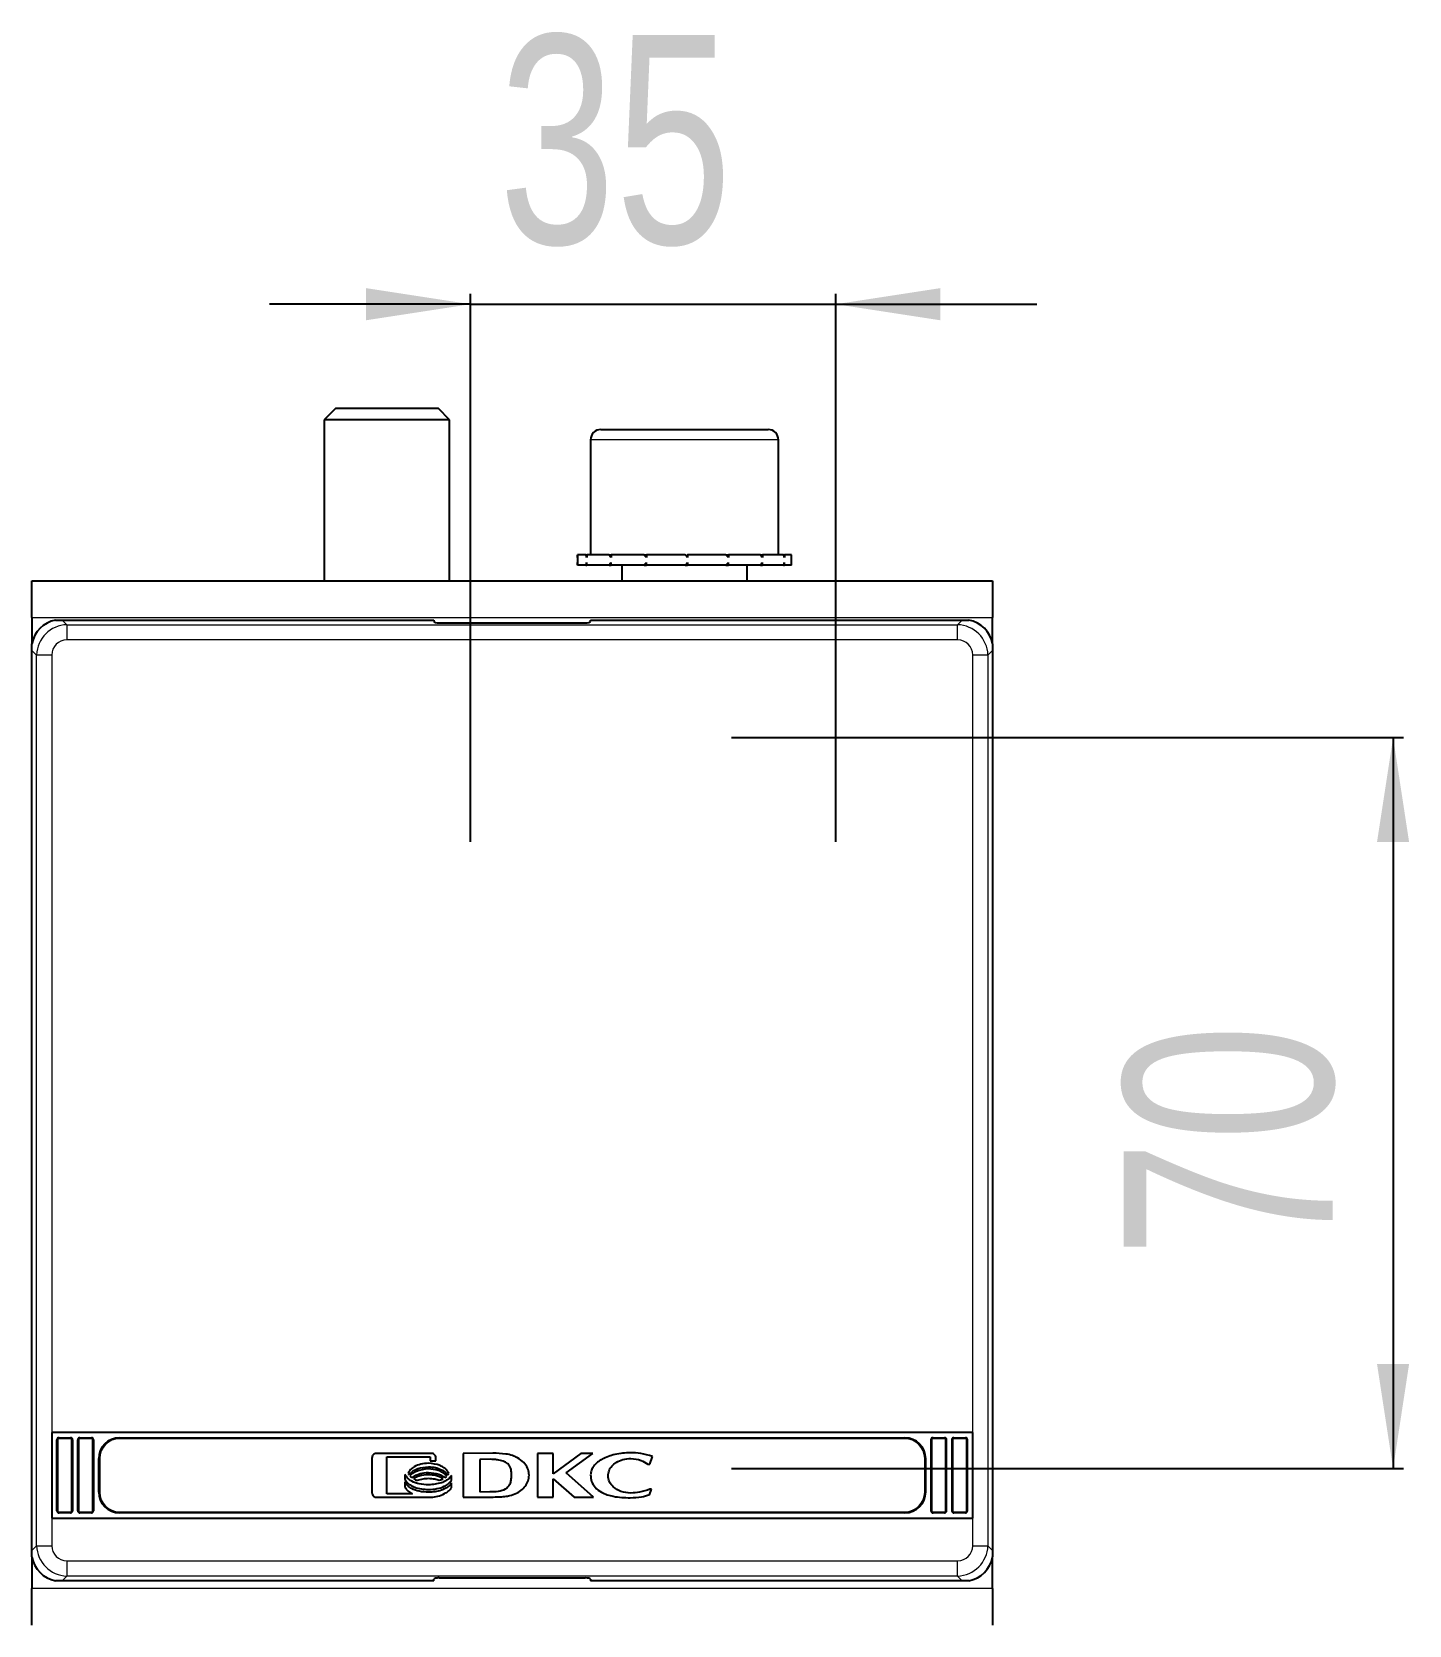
# Model space of a CAD drawing. Header units: millimetres. Extents: x 0 to 1604, y -557 to 575.
# Drawn here: x 1304.1 to 1436, y 389.4 to 542 of the extents above; entities that cross this region are included whole.
import ezdxf

# ---------------------------------------------------------------- set-up
doc = ezdxf.new("R2010")
doc.units = ezdxf.units.MM
doc.layers.add('FORMAT', color=7, linetype='Continuous')
doc.styles.add('SLDTEXTSTYLE0', font='TXT', dxfattribs={"width": 0.75})
doc.dimstyles.new('SLDDIMSTYLE0', dxfattribs={"dimtxt": 20, "dimasz": 10, "dimexe": 0, "dimexo": 0.0625, "dimgap": 5, "dimtad": 2, "dimdec": 1, "dimrnd": 1e-09, "dimzin": 12, "dimdsep": 46, "dimtxsty": 'SLDTEXTSTYLE0', "dimsah": 1, "dimcen": 0.09, "dimadec": 0, "dimazin": 3, "dimtfac": 1, "dimtofl": 0, "dimtmove": 0, "dimatfit": 3, "dimfxl": 0, "dimfrac": 2, "dimtolj": 1, "dimtzin": 12, "dimarcsym": 0})
doc.dimstyles.new('SLDDIMSTYLE1', dxfattribs={"dimtxt": 20, "dimasz": 10, "dimexe": 0, "dimexo": 0.0625, "dimgap": 5, "dimtad": 2, "dimdec": 1, "dimrnd": 1e-09, "dimzin": 12, "dimdsep": 46, "dimtxsty": 'SLDTEXTSTYLE0', "dimsah": 1, "dimcen": 0.09, "dimadec": 0, "dimazin": 3, "dimtfac": 1, "dimtmove": 0, "dimatfit": 0, "dimfxl": 0, "dimfrac": 2, "dimtolj": 1, "dimtzin": 12, "dimarcsym": 0})

# ---------------------------------------------------------------- blocks, each defined once
blk = doc.blocks.new('_D_7')
at = {"layer": 'FORMAT'}
for p, q in [((1371.15, 474.39), (1435.5, 474.39)), ((1434.5, 474.39), (1434.5, 404.39)), ((1371.15, 404.39), (1435.5, 404.39))]:
    blk.add_line(p, q, dxfattribs=at)
for points in [[(1434.5, 474.39), (1432.96, 464.39), (1436.03, 464.39)], [(1434.5, 404.39), (1436.03, 414.39), (1432.96, 414.39)]]:
    blk.add_solid(points, dxfattribs=at)
at = {"layer": 'FORMAT', "insert": (1408.71, 424.61), "char_height": 20, "attachment_point": 1, "rotation": 90, "style": 'SLDTEXTSTYLE0'}
blk.add_mtext('70', dxfattribs=at)
blk = doc.blocks.new('_D_8')
at = {"layer": 'FORMAT'}
for p, q in [((1346.14, 515.89), (1326.91, 515.89)), ((1346.14, 464.4), (1346.14, 516.89)), ((1346.14, 515.89), (1381.14, 515.89)), ((1381.14, 464.4), (1381.14, 516.89)), ((1381.14, 515.89), (1400.37, 515.89))]:
    blk.add_line(p, q, dxfattribs=at)
for points in [[(1346.14, 515.89), (1336.14, 517.43), (1336.14, 514.35)], [(1381.14, 515.89), (1391.14, 514.35), (1391.14, 517.43)]]:
    blk.add_solid(points, dxfattribs=at)
at = {"layer": 'FORMAT', "insert": (1348.86, 541.67), "char_height": 20, "attachment_point": 1, "style": 'SLDTEXTSTYLE0'}
blk.add_mtext('35', dxfattribs=at)

msp = doc.modelspace()

# ---------------------------------------------------------------- linework, layer by layer
at = {"color": 7, "linetype": 'Continuous', "lineweight": 25}
for p, q in [((1333.22, 505.89), (1332.14, 504.82)), ((1343.07, 505.89), (1333.22, 505.89)), ((1344.14, 504.82), (1343.07, 505.89)), ((1332.14, 504.82), (1332.14, 489.39)), ((1344.14, 504.82), (1332.14, 504.82)), ((1344.14, 489.39), (1344.14, 504.82)), ((1358.64, 503.89), (1367.06, 503.89)), ((1367.06, 503.89), (1374.64, 503.89)), ((1357.64, 502.89), (1357.64, 491.89)), ((1375.64, 491.89), (1375.64, 502.89)), ((1356.39, 491.89), (1356.39, 490.89)), ((1356.39, 491.89), (1356.4, 491.89)), ((1356.4, 491.89), (1356.4, 491.64)), ((1357.19, 491.89), (1356.4, 491.89)), ((1357.19, 491.89), (1357.29, 491.89)), ((1357.29, 491.89), (1357.29, 491.64)), ((1359.43, 491.89), (1357.29, 491.89)), ((1359.43, 491.89), (1359.61, 491.89)), ((1359.61, 491.89), (1359.61, 491.64)), ((1362.77, 491.89), (1359.61, 491.89)), ((1362.77, 491.89), (1363, 491.89)), ((1363, 491.89), (1363, 491.64)), ((1366.69, 491.89), (1363, 491.89)), ((1366.69, 491.89), (1366.78, 491.89)), ((1366.91, 491.89), (1366.94, 491.89)), ((1366.94, 491.89), (1366.94, 491.64)), ((1370.61, 491.89), (1366.94, 491.89)), ((1370.61, 491.89), (1370.84, 491.89)), ((1370.84, 491.89), (1370.84, 491.64)), ((1373.93, 491.89), (1370.84, 491.89)), ((1373.93, 491.89), (1374.1, 491.89)), ((1374.1, 491.89), (1374.1, 491.64)), ((1376.13, 491.89), (1374.1, 491.89)), ((1376.13, 491.89), (1376.22, 491.89)), ((1376.22, 491.89), (1376.22, 491.64)), ((1376.89, 491.89), (1376.22, 491.89)), ((1376.89, 490.89), (1376.89, 491.89)), ((1356.39, 490.89), (1356.4, 490.89)), ((1356.4, 490.89), (1356.4, 491.14)), ((1357.19, 490.89), (1356.4, 490.89)), ((1357.19, 490.89), (1357.29, 490.89)), ((1357.29, 490.89), (1357.29, 491.14)), ((1359.43, 490.89), (1357.29, 490.89)), ((1359.43, 490.89), (1359.61, 490.89)), ((1359.61, 490.89), (1359.61, 491.14)), ((1362.77, 490.89), (1359.61, 490.89)), ((1360.64, 490.89), (1360.64, 489.39)), ((1362.77, 490.89), (1363, 490.89)), ((1363, 490.89), (1363, 491.14)), ((1366.69, 490.89), (1363, 490.89)), ((1366.69, 490.89), (1366.87, 490.89)), ((1366.87, 490.89), (1366.94, 490.89)), ((1366.94, 490.89), (1366.94, 491.14)), ((1370.61, 490.89), (1366.94, 490.89)), ((1370.61, 490.89), (1370.84, 490.89)), ((1370.84, 490.89), (1370.84, 491.14)), ((1373.93, 490.89), (1370.84, 490.89)), ((1372.64, 489.39), (1372.64, 490.89)), ((1373.93, 490.89), (1374.1, 490.89)), ((1374.1, 490.89), (1374.1, 491.14)), ((1376.13, 490.89), (1374.1, 490.89)), ((1376.13, 490.89), (1376.22, 490.89)), ((1376.22, 490.89), (1376.22, 491.14)), ((1376.89, 490.89), (1376.22, 490.89)), ((1304.14, 489.39), (1396.14, 489.39)), ((1304.14, 485.89), (1304.14, 489.39)), ((1396.14, 489.39), (1396.14, 485.89)), ((1304.14, 485.89), (1304.14, 483.37)), ((1306.42, 485.64), (1307.04, 485.64)), ((1307.04, 485.64), (1342.64, 485.64)), ((1342.64, 485.64), (1342.64, 485.51)), ((1343.14, 485.37), (1357.14, 485.37)), ((1357.64, 485.51), (1357.64, 485.64)), ((1357.64, 485.64), (1393.24, 485.64)), ((1393.24, 485.64), (1393.87, 485.64)), ((1396.14, 483.37), (1396.14, 485.89)), ((1304.14, 482.74), (1304.14, 483.37)), ((1304.14, 396.54), (1304.14, 482.74)), ((1396.14, 483.37), (1396.14, 482.74)), ((1396.14, 482.74), (1396.14, 396.54)), ((1394.24, 407.84), (1306.04, 407.84)), ((1306.04, 407.84), (1306.04, 399.64)), ((1394.24, 399.64), (1394.24, 407.84)), ((1306.54, 400.34), (1306.54, 407.14)), ((1306.74, 407.34), (1307.84, 407.34)), ((1308.04, 407.14), (1308.04, 400.34)), ((1308.54, 400.34), (1308.54, 407.14)), ((1308.74, 407.34), (1309.84, 407.34)), ((1310.04, 407.14), (1310.04, 400.34)), ((1312.54, 407.34), (1387.74, 407.34)), ((1390.24, 407.14), (1390.24, 400.34)), ((1390.44, 407.34), (1391.54, 407.34)), ((1391.74, 400.34), (1391.74, 407.14)), ((1392.24, 407.14), (1392.24, 400.34)), ((1392.44, 407.34), (1393.54, 407.34)), ((1393.74, 400.34), (1393.74, 407.14)), ((1310.54, 402.14), (1310.54, 405.34)), ((1336.71, 405.4), (1336.71, 402.08)), ((1342.39, 405.84), (1337.15, 405.84)), ((1338.13, 405.51), (1342.3, 405.51)), ((1338.13, 401.97), (1338.13, 405.51)), ((1342.3, 405.51), (1342.3, 405.12)), ((1342.3, 405.12), (1342.83, 405.12)), ((1342.83, 405.12), (1342.83, 405.4)), ((1348.29, 405.86), (1345.46, 405.84)), ((1345.46, 405.84), (1345.46, 401.64)), ((1348.08, 405.28), (1347.04, 405.26)), ((1347.04, 405.26), (1347.04, 402.16)), ((1354.05, 405.84), (1352.57, 405.84)), ((1352.57, 405.84), (1352.57, 401.64)), ((1354.05, 403.87), (1354.05, 405.84)), ((1356.72, 405.84), (1354.05, 403.87)), ((1355.32, 403.98), (1357.85, 405.84)), ((1357.85, 405.84), (1356.72, 405.84)), ((1363.12, 404.82), (1363.32, 404.82)), ((1363.32, 404.82), (1363.57, 405.55)), ((1389.74, 402.14), (1389.74, 405.34)), ((1339.86, 403.83), (1339.86, 403.38)), ((1339.86, 403.11), (1339.86, 402.65)), ((1344.32, 403.27), (1344.32, 403.72)), ((1344.32, 402.54), (1344.32, 403.01)), ((1354.07, 403.41), (1356.08, 401.64)), ((1354.07, 401.64), (1354.07, 403.41)), ((1357.91, 401.64), (1355.32, 403.98)), ((1337.15, 401.64), (1342.39, 401.64)), ((1340.59, 401.96), (1338.13, 401.97)), ((1345.46, 401.64), (1348.14, 401.65)), ((1347.04, 402.16), (1347.99, 402.18)), ((1348.14, 401.65), (1348.16, 401.65)), ((1348.16, 401.65), (1348.17, 401.65)), ((1352.57, 401.64), (1354.07, 401.64)), ((1356.08, 401.64), (1357.91, 401.64)), ((1363.3, 401.88), (1363.49, 402.42)), ((1363.49, 402.42), (1363.33, 402.42)), ((1307.84, 400.14), (1306.74, 400.14)), ((1309.84, 400.14), (1308.74, 400.14)), ((1387.74, 400.14), (1312.54, 400.14)), ((1391.54, 400.14), (1390.44, 400.14)), ((1393.54, 400.14), (1392.44, 400.14)), ((1306.04, 399.64), (1394.24, 399.64)), ((1304.14, 395.92), (1304.14, 396.54)), ((1304.14, 395.92), (1304.14, 392.89)), ((1396.14, 396.54), (1396.14, 395.92)), ((1396.14, 392.89), (1396.14, 395.92)), ((1342.64, 393.64), (1342.64, 393.78)), ((1343.14, 393.91), (1357.14, 393.91)), ((1357.64, 393.78), (1357.64, 393.64)), ((1304.14, 389.39), (1304.14, 392.89)), ((1307.04, 393.64), (1306.42, 393.64)), ((1342.64, 393.64), (1307.04, 393.64)), ((1393.24, 393.64), (1357.64, 393.64)), ((1393.87, 393.64), (1393.24, 393.64)), ((1396.14, 392.89), (1396.14, 389.39))]:
    msp.add_line(p, q, dxfattribs=at)
at = {"color": 8, "linetype": 'Continuous', "lineweight": 18}
for p, q in [((1367.11, 502.89), (1357.64, 502.89)), ((1375.64, 502.89), (1367.11, 502.89)), ((1304.14, 485.89), (1396.14, 485.89)), ((1307.04, 485.64), (1307.49, 485.19)), ((1392.79, 485.19), (1393.24, 485.64)), ((1307.49, 485.19), (1307.49, 483.74)), ((1307.49, 485.19), (1392.79, 485.19)), ((1392.79, 483.74), (1307.49, 483.74)), ((1392.79, 483.74), (1392.79, 485.19)), ((1304.59, 482.29), (1304.14, 482.74)), ((1306.04, 482.29), (1304.59, 482.29)), ((1304.59, 396.99), (1304.59, 482.29)), ((1306.04, 482.29), (1306.04, 407.84)), ((1394.24, 407.84), (1394.24, 482.29)), ((1395.69, 482.29), (1394.24, 482.29)), ((1396.14, 482.74), (1395.69, 482.29)), ((1395.69, 482.29), (1395.69, 396.99)), ((1306.54, 407.14), (1306.64, 407.14)), ((1306.54, 400.34), (1306.54, 407.14)), ((1306.54, 407.14), (1306.54, 407.14)), ((1306.64, 407.14), (1306.64, 400.34)), ((1306.74, 407.24), (1306.74, 407.34)), ((1306.74, 407.34), (1307.84, 407.34)), ((1306.74, 407.34), (1306.74, 407.34)), ((1307.84, 407.24), (1306.74, 407.24)), ((1307.84, 407.24), (1307.84, 407.34)), ((1307.84, 407.34), (1307.84, 407.34)), ((1307.94, 400.34), (1307.94, 407.14)), ((1307.94, 407.14), (1308.04, 407.14)), ((1308.04, 407.14), (1308.04, 400.34)), ((1308.04, 407.14), (1308.04, 407.14)), ((1308.54, 407.14), (1308.64, 407.14)), ((1308.54, 400.34), (1308.54, 407.14)), ((1308.54, 407.14), (1308.54, 407.14)), ((1308.64, 407.14), (1308.64, 400.34)), ((1308.74, 407.24), (1308.74, 407.34)), ((1308.74, 407.34), (1309.84, 407.34)), ((1308.74, 407.34), (1308.74, 407.34)), ((1309.84, 407.24), (1308.74, 407.24)), ((1309.84, 407.24), (1309.84, 407.34)), ((1309.84, 407.34), (1309.84, 407.34)), ((1309.94, 400.34), (1309.94, 407.14)), ((1309.94, 407.14), (1310.04, 407.14)), ((1310.04, 407.14), (1310.04, 400.34)), ((1310.04, 407.14), (1310.04, 407.14)), ((1312.54, 407.34), (1387.74, 407.34)), ((1312.54, 407.24), (1312.54, 407.34)), ((1312.54, 407.34), (1312.54, 407.34)), ((1387.74, 407.24), (1312.54, 407.24)), ((1387.74, 407.34), (1387.74, 407.24)), ((1387.74, 407.34), (1387.74, 407.34)), ((1390.24, 400.34), (1390.24, 407.14)), ((1390.24, 407.14), (1390.34, 407.14)), ((1390.24, 407.14), (1390.24, 407.14)), ((1390.34, 407.14), (1390.34, 400.34)), ((1390.44, 407.34), (1390.44, 407.24)), ((1390.44, 407.34), (1391.54, 407.34)), ((1390.44, 407.34), (1390.44, 407.34)), ((1391.54, 407.24), (1390.44, 407.24)), ((1391.54, 407.34), (1391.54, 407.24)), ((1391.54, 407.34), (1391.54, 407.34)), ((1391.64, 400.34), (1391.64, 407.14)), ((1391.64, 407.14), (1391.74, 407.14)), ((1391.74, 407.14), (1391.74, 400.34)), ((1391.74, 407.14), (1391.74, 407.14)), ((1392.24, 400.34), (1392.24, 407.14)), ((1392.34, 407.14), (1392.24, 407.14)), ((1392.24, 407.14), (1392.24, 407.14)), ((1392.34, 407.14), (1392.34, 400.34)), ((1392.44, 407.24), (1392.44, 407.34)), ((1392.44, 407.34), (1393.54, 407.34)), ((1392.44, 407.34), (1392.44, 407.34)), ((1393.54, 407.24), (1392.44, 407.24)), ((1393.54, 407.24), (1393.54, 407.34)), ((1393.54, 407.34), (1393.54, 407.34)), ((1393.64, 400.34), (1393.64, 407.14)), ((1393.74, 407.14), (1393.64, 407.14)), ((1393.74, 407.14), (1393.74, 400.34)), ((1393.74, 407.14), (1393.74, 407.14)), ((1310.54, 402.14), (1310.54, 405.34)), ((1310.64, 405.34), (1310.54, 405.34)), ((1310.54, 405.34), (1310.54, 405.34)), ((1310.64, 405.34), (1310.64, 402.14)), ((1389.64, 402.14), (1389.64, 405.34)), ((1389.74, 405.34), (1389.64, 405.34)), ((1389.74, 405.34), (1389.74, 402.14)), ((1389.74, 405.34), (1389.74, 405.34)), ((1310.64, 402.14), (1310.54, 402.14)), ((1310.54, 402.14), (1310.54, 402.14)), ((1389.74, 402.14), (1389.64, 402.14)), ((1389.74, 402.14), (1389.74, 402.14)), ((1306.54, 400.34), (1306.64, 400.34)), ((1306.54, 400.34), (1306.54, 400.34)), ((1306.74, 400.24), (1307.84, 400.24)), ((1306.74, 400.14), (1306.74, 400.24)), ((1307.84, 400.14), (1306.74, 400.14)), ((1306.74, 400.14), (1306.74, 400.14)), ((1307.84, 400.14), (1307.84, 400.24)), ((1307.84, 400.14), (1307.84, 400.14)), ((1307.94, 400.34), (1308.04, 400.34)), ((1308.04, 400.34), (1308.04, 400.34)), ((1308.54, 400.34), (1308.64, 400.34)), ((1308.54, 400.34), (1308.54, 400.34)), ((1308.74, 400.24), (1309.84, 400.24)), ((1308.74, 400.14), (1308.74, 400.24)), ((1309.84, 400.14), (1308.74, 400.14)), ((1308.74, 400.14), (1308.74, 400.14)), ((1309.84, 400.14), (1309.84, 400.24)), ((1309.84, 400.14), (1309.84, 400.14)), ((1309.94, 400.34), (1310.04, 400.34)), ((1310.04, 400.34), (1310.04, 400.34)), ((1312.54, 400.24), (1387.74, 400.24)), ((1312.54, 400.24), (1312.54, 400.14)), ((1387.74, 400.14), (1312.54, 400.14)), ((1312.54, 400.14), (1312.54, 400.14)), ((1387.74, 400.14), (1387.74, 400.24)), ((1387.74, 400.14), (1387.74, 400.14)), ((1390.24, 400.34), (1390.34, 400.34)), ((1390.24, 400.34), (1390.24, 400.34)), ((1390.44, 400.24), (1391.54, 400.24)), ((1390.44, 400.24), (1390.44, 400.14)), ((1391.54, 400.14), (1390.44, 400.14)), ((1390.44, 400.14), (1390.44, 400.14)), ((1391.54, 400.24), (1391.54, 400.14)), ((1391.54, 400.14), (1391.54, 400.14)), ((1391.64, 400.34), (1391.74, 400.34)), ((1391.74, 400.34), (1391.74, 400.34)), ((1392.34, 400.34), (1392.24, 400.34)), ((1392.24, 400.34), (1392.24, 400.34)), ((1392.44, 400.14), (1392.44, 400.24)), ((1392.44, 400.24), (1393.54, 400.24)), ((1393.54, 400.14), (1392.44, 400.14)), ((1392.44, 400.14), (1392.44, 400.14)), ((1393.54, 400.14), (1393.54, 400.24)), ((1393.54, 400.14), (1393.54, 400.14)), ((1393.74, 400.34), (1393.64, 400.34)), ((1393.74, 400.34), (1393.74, 400.34)), ((1306.04, 399.64), (1306.04, 396.99)), ((1394.24, 396.99), (1394.24, 399.64)), ((1304.14, 396.54), (1304.59, 396.99)), ((1304.59, 396.99), (1306.04, 396.99)), ((1394.24, 396.99), (1395.69, 396.99)), ((1395.69, 396.99), (1396.14, 396.54)), ((1307.49, 395.54), (1307.49, 394.09)), ((1307.49, 395.54), (1392.79, 395.54)), ((1392.79, 394.09), (1392.79, 395.54)), ((1307.49, 394.09), (1307.04, 393.64)), ((1392.79, 394.09), (1307.49, 394.09)), ((1393.24, 393.64), (1392.79, 394.09)), ((1396.14, 392.89), (1304.14, 392.89))]:
    msp.add_line(p, q, dxfattribs=at)
at = {"color": 7, "linetype": 'Continuous', "lineweight": 25}
for centre, radius, start, end in [((1358.64, 502.89), 1, 90, 180), ((1374.64, 502.89), 1, 0, 90), ((1306.74, 407.14), 0.2, 90, 180), ((1307.84, 407.14), 0.2, 360, 90), ((1308.74, 407.14), 0.2, 90, 180), ((1309.84, 407.14), 0.2, 0, 90), ((1312.54, 405.34), 2, 90, 180), ((1387.74, 405.34), 2, 0, 90), ((1390.44, 407.14), 0.2, 90, 180), ((1391.54, 407.14), 0.2, 360, 90), ((1392.44, 407.14), 0.2, 90, 180), ((1393.54, 407.14), 0.2, 0, 90), ((1312.54, 402.14), 2, 180, 270), ((1387.74, 402.14), 2, 270, 0), ((1306.74, 400.34), 0.2, 180, 270), ((1307.84, 400.34), 0.2, 270, 360), ((1308.74, 400.34), 0.2, 180, 270), ((1309.84, 400.34), 0.2, 270, 0), ((1390.44, 400.34), 0.2, 180, 270), ((1391.54, 400.34), 0.2, 270, 360), ((1392.44, 400.34), 0.2, 180, 270), ((1393.54, 400.34), 0.2, 270, 0)]:
    msp.add_arc(centre, radius, start, end, dxfattribs=at)
at = {"color": 8, "linetype": 'Continuous', "lineweight": 18}
for centre, radius, start, end in [((1306.74, 407.14), 0.198, 90, 180), ((1306.74, 407.14), 0.0982, 90, 180), ((1307.84, 407.14), 0.198, 360, 90), ((1307.84, 407.14), 0.0982, 0, 90), ((1308.74, 407.14), 0.198, 90, 180), ((1308.74, 407.14), 0.0982, 90, 180), ((1309.84, 407.14), 0.198, 0, 90), ((1309.84, 407.14), 0.0982, 0, 90), ((1312.54, 405.34), 2, 90, 180), ((1312.54, 405.34), 1.9, 90, 180), ((1387.74, 405.34), 2, 0, 90), ((1387.74, 405.34), 1.9, 0, 90), ((1390.44, 407.14), 0.198, 90, 180), ((1390.44, 407.14), 0.0982, 90, 180), ((1391.54, 407.14), 0.198, 360, 90), ((1391.54, 407.14), 0.0982, 0, 90), ((1392.44, 407.14), 0.198, 90, 180), ((1392.44, 407.14), 0.0982, 90, 180), ((1393.54, 407.14), 0.198, 0, 90), ((1393.54, 407.14), 0.0982, 0, 90), ((1312.54, 402.14), 2, 180, 270), ((1312.54, 402.14), 1.9, 180, 270), ((1387.74, 402.14), 1.9, 270, 0), ((1387.74, 402.14), 2, 270, 0), ((1306.74, 400.34), 0.198, 180, 270), ((1306.74, 400.34), 0.0982, 180, 270), ((1307.84, 400.34), 0.0982, 270, 0), ((1307.84, 400.34), 0.198, 270, 360), ((1308.74, 400.34), 0.198, 180, 270), ((1308.74, 400.34), 0.0982, 180, 270), ((1309.84, 400.34), 0.0982, 270, 0), ((1309.84, 400.34), 0.198, 270, 0), ((1390.44, 400.34), 0.198, 180, 270), ((1390.44, 400.34), 0.0982, 180, 270), ((1391.54, 400.34), 0.0982, 270, 0), ((1391.54, 400.34), 0.198, 270, 360), ((1392.44, 400.34), 0.198, 180, 270), ((1392.44, 400.34), 0.0982, 180, 270), ((1393.54, 400.34), 0.0982, 270, 0), ((1393.54, 400.34), 0.198, 270, 0)]:
    msp.add_arc(centre, radius, start, end, dxfattribs=at)
at = {"color": 7, "linetype": 'Continuous', "lineweight": 25}
for centre, major_axis, ratio, start_param, end_param in [((1307.19, 482.59), (2.27, -2.27), 0.935113, 2.575748, 3.707437), ((1343.14, 485.51), (0.5, 0), 0.267949, 3.141593, 4.712389), ((1357.14, 485.51), (0.5, 0), 0.267949, 4.712389, 6.283185), ((1393.09, 482.59), (-2.27, -2.27), 0.935113, 2.575748, 3.707437), ((1307.19, 396.69), (2.27, 2.27), 0.935113, 2.575748, 3.707437), ((1393.09, 396.69), (-2.27, 2.27), 0.935113, 2.575748, 3.707437), ((1343.14, 393.78), (0.5, 0), 0.267949, 1.570796, 3.141593), ((1357.14, 393.78), (0.5, 0), 0.267949, 0, 1.570796)]:
    msp.add_ellipse(centre, major_axis=major_axis, ratio=ratio, start_param=start_param, end_param=end_param, dxfattribs=at)
at = {"color": 8, "linetype": 'Continuous', "lineweight": 18}
for centre, major_axis, ratio, start_param, end_param in [((1307.6, 482.19), (2.13, -2.13), 0.997754, 2.389713, 3.893472), ((1307.6, 482.19), (1.13, -1.13), 0.935113, 2.389713, 3.893472), ((1392.69, 482.19), (2.13, 2.13), 0.997754, 5.531306, 7.035065), ((1392.69, 482.19), (-1.13, -1.13), 0.935113, 2.389713, 3.893472), ((1307.6, 397.1), (2.13, 2.13), 0.997754, 2.389713, 3.893472), ((1307.6, 397.1), (1.13, 1.13), 0.935113, 2.389713, 3.893472), ((1392.69, 397.1), (-1.13, 1.13), 0.935113, 2.389713, 3.893472), ((1392.69, 397.1), (-2.13, 2.13), 0.997754, 2.389713, 3.893472)]:
    msp.add_ellipse(centre, major_axis=major_axis, ratio=ratio, start_param=start_param, end_param=end_param, dxfattribs=at)
at = {"color": 7, "linetype": 'Continuous', "lineweight": 25}
for points, knots in [([(1356.4, 491.64), (1356.39, 491.68), (1356.39, 491.75), (1356.39, 491.83), (1356.39, 491.87), (1356.39, 491.89)], [0, 0, 0, 0, 0.499981, 0.749988, 1, 1, 1, 1]), ([(1357.29, 491.64), (1357.27, 491.68), (1357.25, 491.75), (1357.22, 491.83), (1357.2, 491.87), (1357.19, 491.89)], [0, 0, 0, 0, 0.4999808, 0.7499881, 1, 1, 1, 1]), ([(1359.61, 491.64), (1359.58, 491.68), (1359.53, 491.75), (1359.47, 491.83), (1359.44, 491.87), (1359.43, 491.89)], [0, 0, 0, 0, 0.499981, 0.749988, 1, 1, 1, 1]), ([(1363, 491.64), (1362.96, 491.68), (1362.9, 491.75), (1362.82, 491.83), (1362.79, 491.87), (1362.77, 491.89)], [0, 0, 0, 0, 0.499981, 0.749988, 1, 1, 1, 1]), ([(1366.94, 491.64), (1366.9, 491.68), (1366.84, 491.75), (1366.76, 491.83), (1366.71, 491.87), (1366.69, 491.89)], [0, 0, 0, 0, 0.499981, 0.749988, 1, 1, 1, 1]), ([(1366.94, 491.64), (1366.93, 491.71), (1366.9, 491.84), (1366.88, 491.88), (1366.87, 491.89)], [0, 0, 0, 0, 0.561794, 1, 1, 1, 1]), ([(1370.84, 491.64), (1370.8, 491.68), (1370.75, 491.75), (1370.67, 491.83), (1370.63, 491.87), (1370.61, 491.89)], [0, 0, 0, 0, 0.499981, 0.749988, 1, 1, 1, 1]), ([(1374.1, 491.64), (1374.07, 491.68), (1374.03, 491.75), (1373.97, 491.83), (1373.94, 491.87), (1373.93, 491.89)], [0, 0, 0, 0, 0.499981, 0.749988, 1, 1, 1, 1]), ([(1376.22, 491.64), (1376.21, 491.68), (1376.18, 491.75), (1376.15, 491.83), (1376.14, 491.87), (1376.13, 491.89)], [0, 0, 0, 0, 0.4999808, 0.7499881, 1, 1, 1, 1]), ([(1356.39, 490.89), (1356.39, 490.91), (1356.39, 490.95), (1356.39, 491.04), (1356.39, 491.1), (1356.4, 491.14)], [0, 0, 0, 0, 0.2501401, 0.5002802, 1, 1, 1, 1]), ([(1357.19, 490.89), (1357.2, 490.91), (1357.22, 490.95), (1357.25, 491.04), (1357.27, 491.1), (1357.29, 491.14)], [0, 0, 0, 0, 0.25014, 0.50028, 1, 1, 1, 1]), ([(1359.43, 490.89), (1359.44, 490.91), (1359.47, 490.95), (1359.53, 491.04), (1359.58, 491.1), (1359.61, 491.14)], [0, 0, 0, 0, 0.25014, 0.50028, 1, 1, 1, 1]), ([(1362.77, 490.89), (1362.79, 490.91), (1362.82, 490.95), (1362.9, 491.04), (1362.96, 491.1), (1363, 491.14)], [0, 0, 0, 0, 0.2501401, 0.5002802, 1, 1, 1, 1]), ([(1366.69, 490.89), (1366.71, 490.91), (1366.76, 490.95), (1366.84, 491.04), (1366.9, 491.1), (1366.94, 491.14)], [0, 0, 0, 0, 0.25014, 0.50028, 1, 1, 1, 1]), ([(1366.94, 491.14), (1366.93, 491.07), (1366.9, 490.94), (1366.88, 490.91), (1366.87, 490.89)], [0, 0, 0, 0, 0.561794, 1, 1, 1, 1]), ([(1370.61, 490.89), (1370.63, 490.91), (1370.67, 490.95), (1370.75, 491.04), (1370.8, 491.1), (1370.84, 491.14)], [0, 0, 0, 0, 0.2501401, 0.5002802, 1, 1, 1, 1]), ([(1373.93, 490.89), (1373.94, 490.91), (1373.97, 490.95), (1374.03, 491.04), (1374.07, 491.1), (1374.1, 491.14)], [0, 0, 0, 0, 0.25014, 0.50028, 1, 1, 1, 1]), ([(1376.13, 490.89), (1376.14, 490.91), (1376.15, 490.95), (1376.18, 491.04), (1376.21, 491.1), (1376.22, 491.14)], [0, 0, 0, 0, 0.2501401, 0.5002802, 1, 1, 1, 1]), ([(1361.46, 405.9), (1360.96, 405.87), (1360.03, 405.81), (1358.81, 405.37), (1358.04, 404.8), (1357.69, 404.24), (1357.66, 403.94), (1357.64, 403.8)], [0, 0, 0, 0, 0.315674, 0.58952, 0.813199, 0.909026, 1, 1, 1, 1]), ([(1363.57, 405.55), (1363.2, 405.66), (1362.51, 405.86), (1361.79, 405.89), (1361.46, 405.9)], [0, 0, 0, 0, 0.5368, 1, 1, 1, 1]), ([(1337.15, 405.84), (1337.08, 405.83), (1336.96, 405.82), (1336.81, 405.7), (1336.73, 405.56), (1336.72, 405.45), (1336.71, 405.4)], [0, 0, 0, 0, 0.281303, 0.555629, 0.773878, 1, 1, 1, 1]), ([(1342.11, 404.89), (1341.87, 404.87), (1341.4, 404.84), (1340.82, 404.61), (1340.39, 404.32), (1340.25, 404.07), (1340.18, 403.96)], [0, 0, 0, 0, 0.32886, 0.6213684, 0.8224445, 1, 1, 1, 1]), ([(1340.27, 403.78), (1340.38, 403.9), (1340.61, 404.17), (1341.25, 404.47), (1341.77, 404.52), (1342.11, 404.55)], [0, 0, 0, 0, 0.235625, 0.507433, 1, 1, 1, 1]), ([(1342.11, 404.35), (1341.72, 404.31), (1341.19, 404.26), (1340.61, 403.94), (1340.43, 403.77), (1340.35, 403.68)], [0, 0, 0, 0, 0.607099, 0.813781, 1, 1, 1, 1]), ([(1344.06, 403.92), (1344.01, 404.02), (1343.9, 404.24), (1343.6, 404.49), (1343.03, 404.8), (1342.5, 404.85), (1342.11, 404.89)], [0, 0, 0, 0, 0.149079, 0.314363, 0.498773, 1, 1, 1, 1]), ([(1342.11, 404.55), (1342.34, 404.54), (1342.77, 404.51), (1343.31, 404.32), (1343.72, 404.08), (1343.89, 403.87), (1343.97, 403.77)], [0, 0, 0, 0, 0.322978, 0.614423, 0.818337, 1, 1, 1, 1]), ([(1343.89, 403.67), (1343.77, 403.78), (1343.53, 404.01), (1342.92, 404.28), (1342.43, 404.32), (1342.11, 404.35)], [0, 0, 0, 0, 0.239541, 0.512395, 1, 1, 1, 1]), ([(1342.83, 405.4), (1342.82, 405.47), (1342.8, 405.6), (1342.69, 405.74), (1342.54, 405.83), (1342.44, 405.84), (1342.39, 405.84)], [0, 0, 0, 0, 0.285248, 0.560563, 0.777151, 1, 1, 1, 1]), ([(1348.73, 405.22), (1348.6, 405.23), (1348.39, 405.26), (1348.17, 405.27), (1348.08, 405.28)], [0, 0, 0, 0, 0.5866346, 1, 1, 1, 1]), ([(1350.65, 405.42), (1350.49, 405.5), (1350.13, 405.67), (1349.33, 405.82), (1348.7, 405.84), (1348.29, 405.86)], [0, 0, 0, 0, 0.2167419, 0.4896426, 1, 1, 1, 1]), ([(1350.08, 403.75), (1350.08, 403.88), (1350.07, 404.12), (1350, 404.45), (1349.87, 404.71), (1349.64, 404.94), (1349.25, 405.11), (1348.92, 405.18), (1348.73, 405.22)], [0, 0, 0, 0, 0.176808, 0.319231, 0.43938, 0.552395, 0.749205, 1, 1, 1, 1]), ([(1349.92, 401.79), (1350.14, 401.86), (1350.56, 401.99), (1351.1, 402.35), (1351.49, 402.81), (1351.73, 403.33), (1351.78, 403.89), (1351.62, 404.47), (1351.24, 405.01), (1350.86, 405.28), (1350.65, 405.42)], [0, 0, 0, 0, 0.138091, 0.265455, 0.384013, 0.496103, 0.605759, 0.71979, 0.847662, 1, 1, 1, 1]), ([(1359.32, 403.7), (1359.34, 403.86), (1359.38, 404.2), (1359.68, 404.64), (1360.13, 405.02), (1360.76, 405.29), (1361.24, 405.33), (1361.5, 405.35)], [0, 0, 0, 0, 0.165415, 0.334737, 0.516014, 0.747902, 1, 1, 1, 1]), ([(1361.5, 405.35), (1361.84, 405.32), (1362.42, 405.27), (1362.91, 404.95), (1363.12, 404.82)], [0, 0, 0, 0, 0.5796082, 1, 1, 1, 1]), ([(1342.11, 402.83), (1341.82, 402.84), (1341.27, 402.87), (1340.59, 403.12), (1340.09, 403.43), (1339.94, 403.7), (1339.86, 403.83)], [0, 0, 0, 0, 0.341641, 0.638783, 0.834973, 1, 1, 1, 1]), ([(1339.86, 403.38), (1339.92, 403.27), (1340.04, 403.04), (1340.39, 402.79), (1341.05, 402.46), (1341.66, 402.41), (1342.11, 402.38)], [0, 0, 0, 0, 0.1387199, 0.2989569, 0.4835699, 1, 1, 1, 1]), ([(1342.11, 402.11), (1341.82, 402.13), (1341.27, 402.16), (1340.59, 402.4), (1340.09, 402.71), (1339.94, 402.99), (1339.86, 403.11)], [0, 0, 0, 0, 0.3417096, 0.6388757, 0.8350381, 1, 1, 1, 1]), ([(1340.18, 403.96), (1340.19, 403.92), (1340.22, 403.86), (1340.25, 403.81), (1340.27, 403.78)], [0, 0, 0, 0, 0.556647, 1, 1, 1, 1]), ([(1340.35, 403.68), (1340.38, 403.65), (1340.43, 403.59), (1340.5, 403.54), (1340.53, 403.52)], [0, 0, 0, 0, 0.548878, 1, 1, 1, 1]), ([(1340.53, 403.52), (1340.78, 403.67), (1341.27, 403.96), (1341.84, 403.99), (1342.11, 404.01)], [0, 0, 0, 0, 0.521089, 1, 1, 1, 1]), ([(1342.11, 403.79), (1341.82, 403.77), (1341.31, 403.74), (1340.87, 403.51), (1340.69, 403.42)], [0, 0, 0, 0, 0.591571, 1, 1, 1, 1]), ([(1340.69, 403.42), (1340.76, 403.38), (1340.88, 403.32), (1341, 403.28), (1341.06, 403.26)], [0, 0, 0, 0, 0.541848, 1, 1, 1, 1]), ([(1341.06, 403.26), (1341.25, 403.32), (1341.59, 403.43), (1341.95, 403.44), (1342.11, 403.45)], [0, 0, 0, 0, 0.540329, 1, 1, 1, 1]), ([(1342.11, 404.01), (1342.45, 403.98), (1343.03, 403.94), (1343.51, 403.64), (1343.7, 403.52)], [0, 0, 0, 0, 0.598426, 1, 1, 1, 1]), ([(1343.53, 403.42), (1343.3, 403.53), (1342.85, 403.75), (1342.35, 403.78), (1342.11, 403.79)], [0, 0, 0, 0, 0.528395, 1, 1, 1, 1]), ([(1344.32, 403.72), (1344.25, 403.63), (1344.1, 403.42), (1343.76, 403.19), (1343.12, 402.9), (1342.54, 402.86), (1342.11, 402.83)], [0, 0, 0, 0, 0.141525, 0.304329, 0.489562, 1, 1, 1, 1]), ([(1342.11, 403.45), (1342.32, 403.44), (1342.68, 403.42), (1343.01, 403.31), (1343.16, 403.26)], [0, 0, 0, 0, 0.579402, 1, 1, 1, 1]), ([(1342.11, 402.38), (1342.39, 402.39), (1342.91, 402.42), (1343.57, 402.64), (1344.05, 402.91), (1344.23, 403.16), (1344.32, 403.27)], [0, 0, 0, 0, 0.33644, 0.632575, 0.831337, 1, 1, 1, 1]), ([(1344.32, 403.01), (1344.25, 402.91), (1344.1, 402.71), (1343.76, 402.48), (1343.12, 402.19), (1342.54, 402.14), (1342.11, 402.11)], [0, 0, 0, 0, 0.141571, 0.304387, 0.489612, 1, 1, 1, 1]), ([(1343.16, 403.26), (1343.23, 403.29), (1343.36, 403.33), (1343.48, 403.39), (1343.53, 403.42)], [0, 0, 0, 0, 0.575396, 1, 1, 1, 1]), ([(1343.7, 403.52), (1343.74, 403.54), (1343.8, 403.59), (1343.86, 403.65), (1343.89, 403.67)], [0, 0, 0, 0, 0.569699, 1, 1, 1, 1]), ([(1343.97, 403.77), (1343.99, 403.8), (1344.02, 403.84), (1344.05, 403.9), (1344.06, 403.92)], [0, 0, 0, 0, 0.5646322, 1, 1, 1, 1]), ([(1347.99, 402.18), (1348.27, 402.18), (1348.78, 402.19), (1349.39, 402.35), (1349.75, 402.62), (1349.95, 402.91), (1350.06, 403.3), (1350.07, 403.59), (1350.08, 403.75)], [0, 0, 0, 0, 0.2746758, 0.503042, 0.6073811, 0.7165791, 0.8434118, 1, 1, 1, 1]), ([(1357.64, 403.8), (1357.66, 403.58), (1357.7, 403.14), (1358.07, 402.53), (1358.79, 402), (1359.96, 401.64), (1360.9, 401.6), (1361.44, 401.59)], [0, 0, 0, 0, 0.130532, 0.266031, 0.423997, 0.666819, 1, 1, 1, 1]), ([(1361.5, 402.04), (1361.18, 402.07), (1360.57, 402.13), (1359.86, 402.55), (1359.4, 403.1), (1359.35, 403.5), (1359.32, 403.7)], [0, 0, 0, 0, 0.317455, 0.60205, 0.80504, 1, 1, 1, 1]), ([(1336.71, 402.08), (1336.72, 402.01), (1336.74, 401.89), (1336.85, 401.74), (1337, 401.65), (1337.1, 401.64), (1337.15, 401.64)], [0, 0, 0, 0, 0.285197, 0.560428, 0.777044, 1, 1, 1, 1]), ([(1339.86, 402.65), (1339.9, 402.57), (1339.98, 402.41), (1340.22, 402.17), (1340.44, 402.04), (1340.59, 401.96)], [0, 0, 0, 0, 0.244932, 0.514807, 1, 1, 1, 1]), ([(1342.39, 401.64), (1342.6, 401.66), (1343.04, 401.71), (1343.6, 401.95), (1344.05, 402.21), (1344.24, 402.44), (1344.32, 402.54)], [0, 0, 0, 0, 0.289383, 0.600301, 0.822929, 1, 1, 1, 1]), ([(1348.17, 401.65), (1348.28, 401.66), (1348.5, 401.66), (1348.72, 401.67), (1348.84, 401.67)], [0, 0, 0, 0, 0.486421, 1, 1, 1, 1]), ([(1348.84, 401.67), (1349.04, 401.68), (1349.4, 401.7), (1349.76, 401.76), (1349.92, 401.79)], [0, 0, 0, 0, 0.5518299, 1, 1, 1, 1]), ([(1361.44, 401.59), (1361.81, 401.6), (1362.44, 401.63), (1363.05, 401.8), (1363.3, 401.88)], [0, 0, 0, 0, 0.577653, 1, 1, 1, 1]), ([(1363.33, 402.42), (1363.01, 402.3), (1362.41, 402.08), (1361.78, 402.05), (1361.5, 402.04)], [0, 0, 0, 0, 0.5476433, 1, 1, 1, 1])]:
    msp.add_open_spline(points, degree=3, knots=knots, dxfattribs=at)

# ---------------------------------------------------------------- dimensions: what is measured, and where the dimension line sits
at = {"layer": 'FORMAT'}
dim = msp.add_linear_dim(base=(1381.14, 515.89), p1=(1346.14, 464.39), p2=(1381.14, 464.39), dimstyle='SLDDIMSTYLE1', dxfattribs=at)
dim.commit()
dim.dimension.update_dxf_attribs({"geometry": '_D_8', "text_midpoint": (1363.64, 515.89), "dimtype": 160})
dim = msp.add_linear_dim(base=(1434.5, 404.39), p1=(1371.14, 474.39), p2=(1371.14, 404.39), angle=90, dimstyle='SLDDIMSTYLE0', dxfattribs=at)
dim.commit()
dim.dimension.update_dxf_attribs({"geometry": '_D_7', "text_midpoint": (1434.5, 439.39), "dimtype": 160})

doc.saveas('drawing.dxf')
